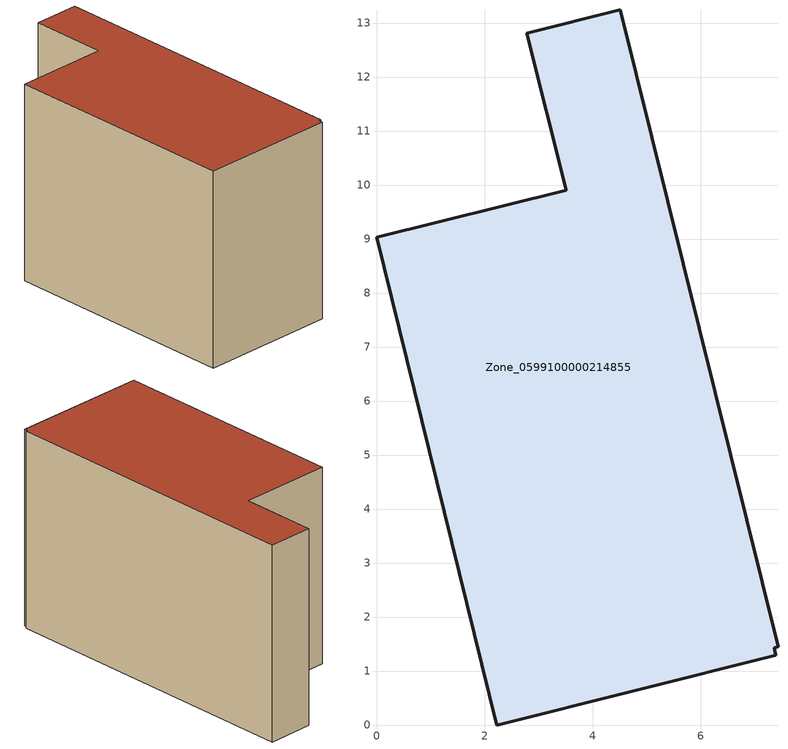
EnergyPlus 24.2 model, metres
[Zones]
Zone_0599100000214855
 floor ground (C_G): 7.43,1.45 7.36,1.43 7.4,1.29 2.23,0 0,9.03 3.51,9.91 2.78,12.81 4.51,13.24 z0
 wall outside (C_F): 7.43,1.45 4.51,13.24 2.78,12.81 3.51,9.91 0,9.03 2.23,0 7.4,1.29 7.36,1.43 7.43,1.45 z0:7.66
 roof outside (C_R): 7.36,1.43 7.43,1.45 4.51,13.24 2.78,12.81 3.51,9.91 0,9.03 2.23,0 7.4,1.29 z7.66
[BUILDING]
Pand.0599100000214855: North Axis=0; Terrain=City; Loads Convergence Tolerance Value=0.04; Temperature Convergence Tolerance Value=0.4; Solar Distribution=FullExterior; Maximum Number of Warmup Days=25; Minimum Number of Warmup Days=1
[Site:Location]
Rotterdam.The.Hague.AP_ZH_NLD Design_Conditions: Latitude=51.96; Longitude=4.45; Time Zone=1; Elevation=-4.5
[SITE:GROUNDTEMPERATURE:BUILDINGSURFACE]
18, 18, 18, 18, 18, 18, 18, 18, 18, 18, 18, 18
[MATERIAL] Thermal Absorptance=0.9; Solar Absorptance=0.7; Visible Absorptance=0.7
Name | Roughness | Thickness | Conductivity | Density | Specific Heat
G.TI.1975-1991 | MediumSmooth | 0.15 | 0.288461 | 540 | 1210
F.TI.1975-1991 | Rough | 0.3 | 0.230769 | 1920 | 840
R.TI.1975-1991 | MediumRough | 0.2 | 0.153846 | 1500 | 1000
[CONSTRUCTION]
C_G: G.TI.1975-1991
C_F: F.TI.1975-1991
C_R: R.TI.1975-1991
[ZONE]
Zone_0599100000214855: Type=1; Multiplier=1; Ceiling Height=Autocalculate; Volume=Autocalculate; Floor Area=autocalculate; Part of Total Floor Area=Yes
[ZONEINFILTRATION:DESIGNFLOWRATE]
Infil_Zone_0599100000214855: Zone or ZoneList or Space or SpaceList=Zone_0599100000214855; Schedule=AlwaysOn; Design Flow Rate Calculation Method=Flow/Area; Flow Rate per Floor Area=0.003; Constant Term Coefficient=1; Temperature Term Coefficient=0; Velocity Term Coefficient=0; Velocity Squared Term Coefficient=0
[HVACTEMPLATE:ZONE:IDEALLOADSAIRSYSTEM]
Zone_0599100000214855: Maximum Heating Supply Air Temperature=50; Minimum Cooling Supply Air Temperature=13; Maximum Heating Supply Air Humidity Ratio=0.0156; Minimum Cooling Supply Air Humidity Ratio=0.0077; Heating Limit=NoLimit; Cooling Limit=NoLimit; Dehumidification Control Type=ConstantSensibleHeatRatio; Cooling Sensible Heat Ratio=0.7; Dehumidification Setpoint=60; Humidification Control Type=None; Humidification Setpoint=30; Outdoor Air Method=None; Outdoor Air Flow Rate per Person=0.00944; Outdoor Air Flow Rate per Zone Floor Area=0; Outdoor Air Flow Rate per Zone=0; Demand Controlled Ventilation Type=None; Outdoor Air Economizer Type=NoEconomizer; Heat Recovery Type=None; Sensible Heat Recovery Effectiveness=0.7; Latent Heat Recovery Effectiveness=0.65
[ZONECONTROL:THERMOSTAT]
ThermostatControl_Zone_0599100000214855: Zone or ZoneList=Zone_0599100000214855; Control Type Schedule=DualSetpointControlType; Control 1=Thermostat_Zone_0599100000214855; Temperature Difference Between Cutout And Setpoint=0
[THERMOSTATSETPOINT:DUALSETPOINT]
Thermostat_Zone_0599100000214855: Heating Setpoint Temperature Schedule=HeatingSetpoint_Zone_0599100000214855; Cooling Setpoint Temperature Schedule=CoolingSetpoint_Zone_0599100000214855
[SCHEDULE:COMPACT]
HeatingSetpoint_Zone_0599100000214855: Through: 12/31, For: AllDays, Until: 24:00, 21
CoolingSetpoint_Zone_0599100000214855: Through: 12/31, For: AllDays, Until: 24:00, 24
DualSetpointControlType: Through: 12/31, For: AllDays, Until: 24:00, 4
AlwaysOn: Through: 12/31, For: AllDays, Until: 24:00, 1
